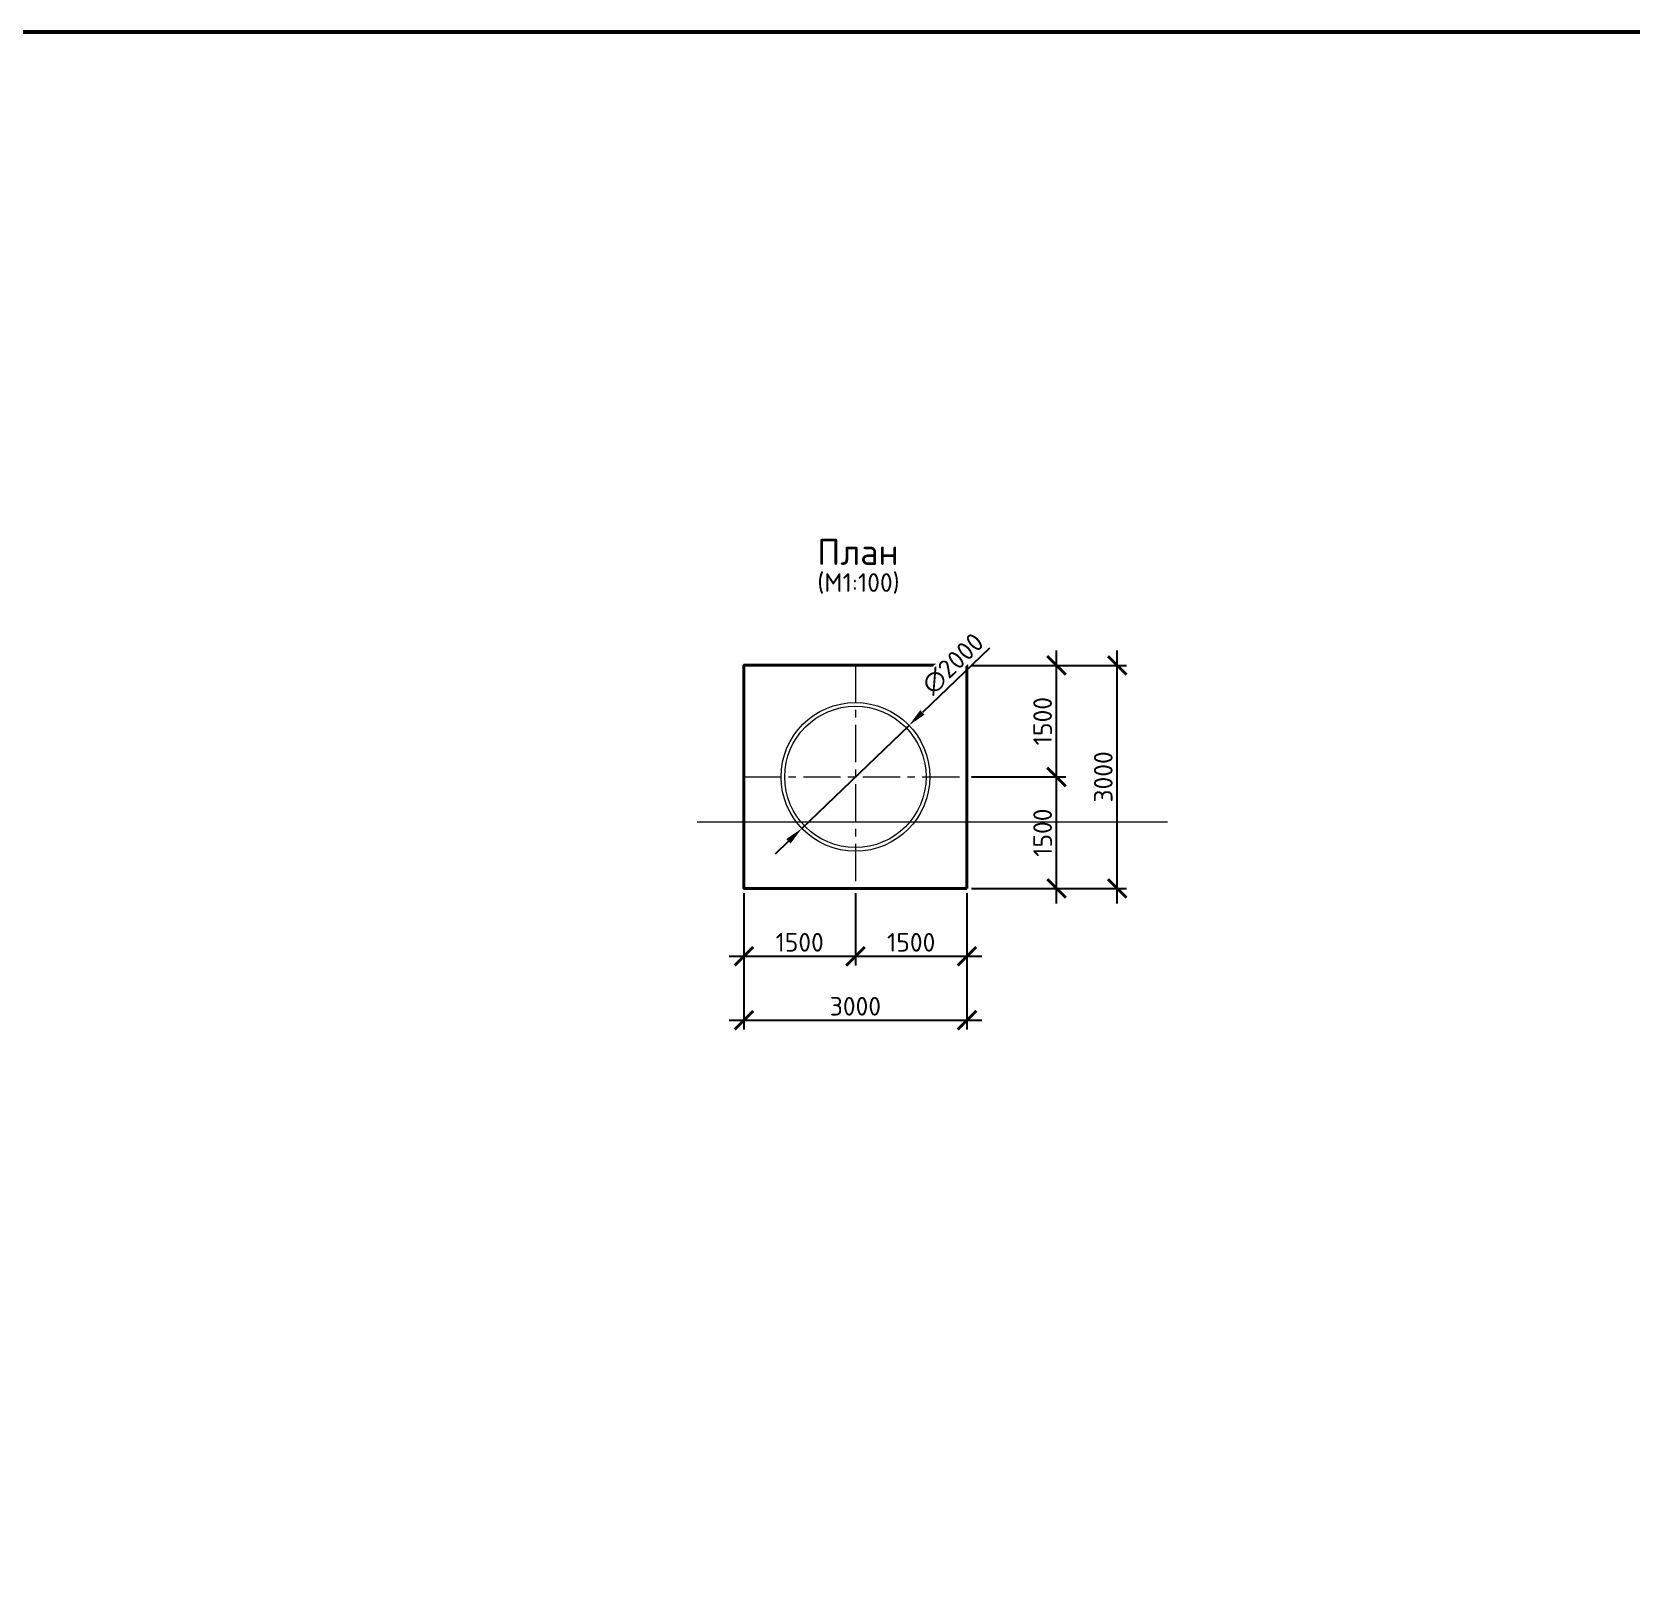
# Model space of a CAD drawing. Header units: metres. Extents: x 354637 to 441172, y 20821 to 108904.
# Drawn here: x 376396 to 397904, y 81964 to 102819 of the extents above; entities that cross this region are included whole.
import ezdxf

# ---------------------------------------------------------------- set-up
doc = ezdxf.new("R2010")
doc.units = ezdxf.units.M
doc.header["$PDSIZE"] = 1
doc.linetypes.add('CENTER', pattern=[16, 10, -2, 2, -2])
doc.layers.get('0').update_dxf_attribs({"lineweight": 0})
doc.layers.get('Defpoints').update_dxf_attribs({"color": 3})
for name, color, linetype, lineweight in [('выноски', 7, 'Continuous', 15), ('оси', 7, 'CENTER', 13), ('Основная', 7, 'Continuous', 40), ('разм.', 7, 'Continuous', 18), ('размеры', 7, 'Continuous', 15), ('текст', 7, 'Continuous', 18)]:
    doc.layers.add(name, color=color, linetype=linetype, lineweight=lineweight)
doc.layers.add('помощь', color=1, linetype='Continuous', lineweight=0, plot=False)
doc.styles.add('ISOCPEUR', font='isocpeur.ttf')
doc.styles.add('ГОСТ 2.304', font='CS_Gost2304.shx')
doc.dimstyles.new('СПДС', dxfattribs={"dimscale": 100, "dimtxt": 2.5, "dimasz": 2.5, "dimexe": 1.25, "dimexo": 0.625, "dimtad": 1, "dimdec": 0, "dimrnd": 0.001, "dimtxsty": 'ГОСТ 2.304', "dimblk": 'ARCHTICK', "dimblk1": 'ARCHTICK', "dimblk2": 'ARCHTICK', "dimcen": 2.5, "dimdle": 2, "dimadec": 0, "dimazin": 2, "dimtfac": 0.75, "dimtdec": 4, "dimtmove": 1, "dimatfit": 3, "dimfxl": 1, "dimtolj": 1, "dimarcsym": 1})

# ---------------------------------------------------------------- blocks, each defined once
blk = doc.blocks.new('_ArchTick')
at = {"color": 0, "linetype": 'ByBlock', "lineweight": 30, "const_width": 0.15}
blk.add_lwpolyline([(-0.5, -0.5), (0.5, 0.5)], dxfattribs=at)
blk = doc.blocks.new('*D14')
at = {"layer": 'Defpoints', "color": 0, "ltscale": 10, "transparency": 16777216}
for p in [(385972, 91303), (387472, 91303), (387472, 90391)]:
    blk.add_point(p, dxfattribs=at)
at = {"layer": 'размеры', "color": 0, "lineweight": -2, "ltscale": 10, "transparency": 16777216}
for p, q in [((385972, 91241), (385972, 90266)), ((387472, 91241), (387472, 90266)), ((385772, 90391), (387672, 90391))]:
    blk.add_line(p, q, dxfattribs=at)
at = {"layer": 'размеры', "color": 0, "lineweight": -2, "ltscale": 10, "transparency": 16777216, "xscale": 250, "yscale": 250, "zscale": 250, "rotation": 180}
blk.add_blockref('_ArchTick', (385972, 90391), dxfattribs=at)
at = {"layer": 'размеры', "color": 0, "lineweight": -2, "ltscale": 10, "transparency": 16777216, "xscale": 250, "yscale": 250, "zscale": 250}
blk.add_blockref('_ArchTick', (387472, 90391), dxfattribs=at)
at = {"layer": 'размеры', "color": 0, "ltscale": 10, "transparency": 16777216, "insert": (386722, 90579), "char_height": 250, "attachment_point": 5, "style": 'ISOCPEUR'}
blk.add_mtext('\\A1;1500', dxfattribs=at)
blk = doc.blocks.new('*D15')
at = {"layer": 'Defpoints', "color": 0, "ltscale": 10, "transparency": 16777216}
for p in [(387472, 91303), (388972, 91303), (388972, 90391)]:
    blk.add_point(p, dxfattribs=at)
at = {"layer": 'размеры', "color": 0, "lineweight": -2, "ltscale": 10, "transparency": 16777216}
for p, q in [((387472, 91241), (387472, 90266)), ((388972, 91241), (388972, 90266)), ((387272, 90391), (389172, 90391))]:
    blk.add_line(p, q, dxfattribs=at)
at = {"layer": 'размеры', "color": 0, "lineweight": -2, "ltscale": 10, "transparency": 16777216, "xscale": 250, "yscale": 250, "zscale": 250, "rotation": 180}
blk.add_blockref('_ArchTick', (387472, 90391), dxfattribs=at)
at = {"layer": 'размеры', "color": 0, "lineweight": -2, "ltscale": 10, "transparency": 16777216, "xscale": 250, "yscale": 250, "zscale": 250}
blk.add_blockref('_ArchTick', (388972, 90391), dxfattribs=at)
at = {"layer": 'размеры', "color": 0, "ltscale": 10, "transparency": 16777216, "insert": (388222, 90579), "char_height": 250, "attachment_point": 5, "style": 'ISOCPEUR'}
blk.add_mtext('\\A1;1500', dxfattribs=at)
blk = doc.blocks.new('*D16')
at = {"layer": 'Defpoints', "color": 0, "ltscale": 10, "transparency": 16777216}
for p in [(388972, 92803), (390177, 92803), (388972, 91303)]:
    blk.add_point(p, dxfattribs=at)
at = {"layer": 'размеры', "color": 0, "lineweight": -2, "ltscale": 10, "transparency": 16777216}
for p, q in [((390177, 91103), (390177, 93003)), ((389034, 92803), (390302, 92803)), ((389034, 91303), (390302, 91303))]:
    blk.add_line(p, q, dxfattribs=at)
at = {"layer": 'размеры', "color": 0, "lineweight": -2, "ltscale": 10, "transparency": 16777216, "xscale": 250, "yscale": 250, "zscale": 250}
for p, rotation in [((390177, 92803), 90), ((390177, 91303), 270)]:
    blk.add_blockref('_ArchTick', p, dxfattribs=dict(at, rotation=rotation))
at = {"layer": 'размеры', "color": 0, "ltscale": 10, "transparency": 16777216, "insert": (389990, 92053), "char_height": 250, "attachment_point": 5, "rotation": 90, "style": 'ISOCPEUR'}
blk.add_mtext('\\A1;1500', dxfattribs=at)
blk = doc.blocks.new('*D17')
at = {"layer": 'Defpoints', "color": 0, "ltscale": 10, "transparency": 16777216}
for p in [(388972, 94303), (390177, 94303), (388972, 92803)]:
    blk.add_point(p, dxfattribs=at)
at = {"layer": 'размеры', "color": 0, "lineweight": -2, "ltscale": 10, "transparency": 16777216}
for p, q in [((390177, 92603), (390177, 94503)), ((389034, 94303), (390302, 94303)), ((389034, 92803), (390302, 92803))]:
    blk.add_line(p, q, dxfattribs=at)
at = {"layer": 'размеры', "color": 0, "lineweight": -2, "ltscale": 10, "transparency": 16777216, "xscale": 250, "yscale": 250, "zscale": 250}
for p, rotation in [((390177, 94303), 90), ((390177, 92803), 270)]:
    blk.add_blockref('_ArchTick', p, dxfattribs=dict(at, rotation=rotation))
at = {"layer": 'размеры', "color": 0, "ltscale": 10, "transparency": 16777216, "insert": (389990, 93553), "char_height": 250, "attachment_point": 5, "rotation": 90, "style": 'ISOCPEUR'}
blk.add_mtext('\\A1;1500', dxfattribs=at)
blk = doc.blocks.new('*D18')
at = {"layer": 'Defpoints', "color": 0, "ltscale": 10, "transparency": 16777216}
for p in [(385972, 91303), (388972, 91303), (388972, 89532)]:
    blk.add_point(p, dxfattribs=at)
at = {"layer": 'размеры', "color": 0, "lineweight": -2, "ltscale": 10, "transparency": 16777216}
for p, q in [((385972, 91241), (385972, 89407)), ((388972, 91241), (388972, 89407)), ((385772, 89532), (389172, 89532))]:
    blk.add_line(p, q, dxfattribs=at)
at = {"layer": 'размеры', "color": 0, "lineweight": -2, "ltscale": 10, "transparency": 16777216, "xscale": 250, "yscale": 250, "zscale": 250, "rotation": 180}
blk.add_blockref('_ArchTick', (385972, 89532), dxfattribs=at)
at = {"layer": 'размеры', "color": 0, "lineweight": -2, "ltscale": 10, "transparency": 16777216, "xscale": 250, "yscale": 250, "zscale": 250}
blk.add_blockref('_ArchTick', (388972, 89532), dxfattribs=at)
at = {"layer": 'размеры', "color": 0, "ltscale": 10, "transparency": 16777216, "insert": (387472, 89719), "char_height": 250, "attachment_point": 5, "style": 'ISOCPEUR'}
blk.add_mtext('\\A1;3000', dxfattribs=at)
blk = doc.blocks.new('*D19')
at = {"layer": 'Defpoints', "color": 0, "ltscale": 10, "transparency": 16777216}
for p in [(388972, 94303), (390994, 94303), (388972, 91303)]:
    blk.add_point(p, dxfattribs=at)
at = {"layer": 'размеры', "color": 0, "lineweight": -2, "ltscale": 10, "transparency": 16777216}
for p, q in [((390994, 91103), (390994, 94503)), ((389034, 94303), (391119, 94303)), ((389034, 91303), (391119, 91303))]:
    blk.add_line(p, q, dxfattribs=at)
at = {"layer": 'размеры', "color": 0, "lineweight": -2, "ltscale": 10, "transparency": 16777216, "xscale": 250, "yscale": 250, "zscale": 250}
for p, rotation in [((390994, 94303), 90), ((390994, 91303), 270)]:
    blk.add_blockref('_ArchTick', p, dxfattribs=dict(at, rotation=rotation))
at = {"layer": 'размеры', "color": 0, "ltscale": 10, "transparency": 16777216, "insert": (390806, 92803), "char_height": 250, "attachment_point": 5, "rotation": 90, "style": 'ISOCPEUR'}
blk.add_mtext('\\A1;3000', dxfattribs=at)
blk = doc.blocks.new('*D13')
at = {"layer": 'Defpoints', "color": 0, "ltscale": 10, "transparency": 16777216}
for p in [(388193, 93496), (386751, 92110)]:
    blk.add_point(p, dxfattribs=at)
at = {"layer": 'размеры', "color": 0, "lineweight": -2, "ltscale": 10, "transparency": 16777216}
for p, q in [((389274, 94536), (388373, 93670)), ((386751, 92110), (388193, 93496)), ((386571, 91937), (386391, 91764))]:
    blk.add_line(p, q, dxfattribs=at)
at = {"layer": 'размеры', "color": 0, "ltscale": 10, "transparency": 16777216}
for points in [[(388344, 93700), (388402, 93640), (388193, 93496)], [(386542, 91967), (386600, 91907), (386751, 92110)]]:
    blk.add_solid(points, dxfattribs=at)
at = {"layer": 'размеры', "color": 0, "ltscale": 10, "transparency": 16777216, "insert": (388784, 94325), "char_height": 250, "attachment_point": 5, "rotation": 43.8731, "style": 'ISOCPEUR', "bg_fill": 3, "box_fill_scale": 1.1, "bg_fill_color": 9, "bg_fill_true_color": 13158600, "bg_fill_transparency": 0}
blk.add_mtext('\\A1;∅2000', dxfattribs=at)

msp = doc.modelspace()

# ---------------------------------------------------------------- linework, layer by layer
at = {"layer": 'выноски'}
msp.add_lwpolyline([(385971.88, 93561.92), (385970.88, 93561.92)], dxfattribs=at)
at = {"layer": 'оси', "color": 0, "ltscale": 50}
for p, q in [((387471.88, 94303.4), (387471.88, 91303.4)), ((385971.88, 92803.4), (388971.88, 92803.4))]:
    msp.add_line(p, q, dxfattribs=at)
at = {"layer": 'Основная'}
msp.add_lwpolyline([(388971.88, 91303.4), (385971.88, 91303.4), (385971.88, 94303.4), (388971.88, 94303.4)], close=True, dxfattribs=at)
at = {"layer": 'помощь', "lineweight": 53, "ltscale": 10}
msp.add_lwpolyline([(354636.97, 102819.38), (419633.95, 102819.38), (419633.95, 20820.55), (354636.97, 20820.55)], close=True, dxfattribs=at)
at = {"layer": 'разм.', "ltscale": 40}
for radius in [1000, 950]:
    msp.add_circle((387471.88, 92803.4), radius, dxfattribs=at)

# ---------------------------------------------------------------- texts
at = {"layer": 'текст', "ltscale": 90, "style": 'ISOCPEUR'}
for s, height, p in [('План', 350, (386959.28, 95653.14)), ('(М1:100)', 250, (386959.28, 95291.41))]:
    msp.add_text(s, height=height, rotation=360, dxfattribs=at).set_placement(p)

# ---------------------------------------------------------------- dimensions: what is measured, and where the dimension line sits
at = {"layer": 'размеры', "ltscale": 10}
for base, p1, p2, picture, middle in [((390177.02, 94303.4), (388971.88, 92803.4), (388971.88, 94303.4), '*D17', (389989.52, 93553.4)), ((390993.68, 94303.4), (388971.88, 91303.4), (388971.88, 94303.4), '*D19', (390806.18, 92803.4)), ((390177.02, 92803.4), (388971.88, 91303.4), (388971.88, 92803.4), '*D16', (389989.52, 92053.4))]:
    dim = msp.add_linear_dim(base=base, p1=p1, p2=p2, angle=90, dimstyle='СПДС', override={"dimscale": 100, "dimdec": 1, "dimrnd": 10, "dimtxsty": 'ISOCPEUR'}, dxfattribs=at)
    dim.commit()
    dim.dimension.update_dxf_attribs({"geometry": picture, "text_midpoint": middle})
for base, p1, p2, picture, middle in [((387471.88, 90391.43), (385971.88, 91303.4), (387471.88, 91303.4), '*D14', (386721.88, 90578.93)), ((388971.88, 89531.89), (385971.88, 91303.4), (388971.88, 91303.4), '*D18', (387471.88, 89719.39)), ((388971.88, 90391.43), (387471.88, 91303.4), (388971.88, 91303.4), '*D15', (388221.88, 90578.93))]:
    dim = msp.add_linear_dim(base=base, p1=p1, p2=p2, dimstyle='СПДС', override={"dimscale": 100, "dimdec": 1, "dimrnd": 10, "dimtxsty": 'ISOCPEUR'}, dxfattribs=at)
    dim.commit()
    dim.dimension.update_dxf_attribs({"geometry": picture, "text_midpoint": middle})

# ---------------------------------------------------------------- next in the draw order: dimensions: what is measured, and where the dimension line sits
dim = msp.add_diameter_dim_2p(p1=(386751.01, 92110.33), p2=(388192.76, 93496.46), dimstyle='СПДС', override={"dimscale": 100, "dimdec": 1, "dimrnd": 10, "dimtxsty": 'ISOCPEUR', "dimsah": 1, "dimtfill": 1}, dxfattribs=at)
dim.commit()
dim.dimension.update_dxf_attribs({"geometry": '*D13', "text_midpoint": (388783.68, 94324.69)})

# ---------------------------------------------------------------- next in the draw order: linework, layer by layer
at = {"layer": 'выноски'}
msp.add_lwpolyline([(385341.71, 92198.52), (391669.33, 92198.52)], dxfattribs=at)

doc.saveas('drawing.dxf')
